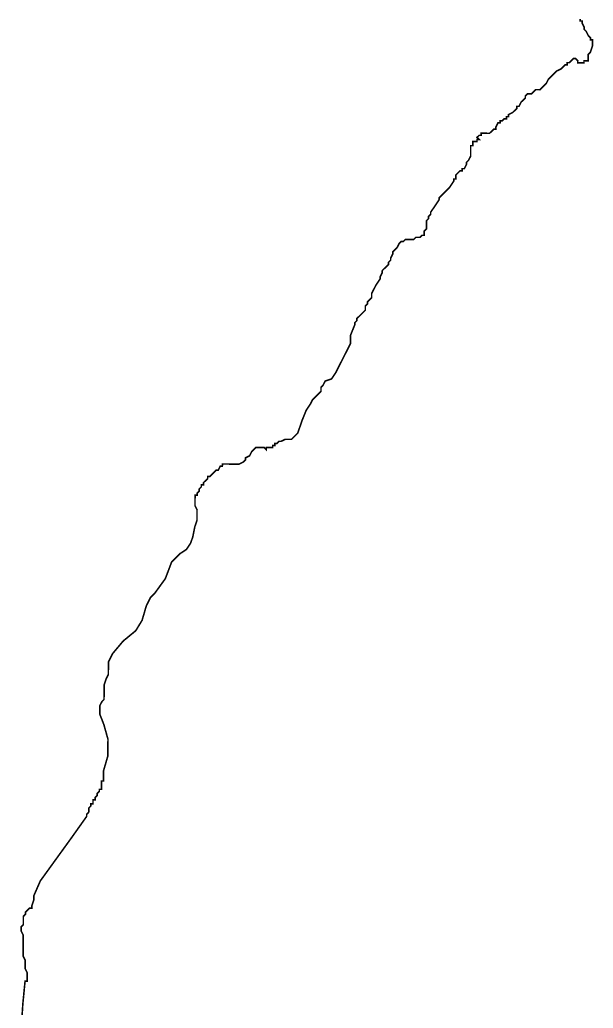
# Model space of a CAD drawing. Header units: metres. Extents: x 290190 to 339802, y 1811045 to 1991312.
# Drawn here: x 319671 to 320776, y 1855814 to 1857717 of the extents above; entities that cross this region are included whole.
import ezdxf

# ---------------------------------------------------------------- set-up
doc = ezdxf.new("R2010")
doc.units = ezdxf.units.M
doc.header["$MEASUREMENT"] = 0
doc.layers.add('HAZARDS LINE', color=1, linetype='Continuous')

msp = doc.modelspace()

# ---------------------------------------------------------------- linework, layer by layer
at = {"layer": 'HAZARDS LINE', "lineweight": 18}
msp.add_lwpolyline([(319672.5, 1855753.1, 3.02, 3.02, 0), (319676.9, 1855821.5, 3.02, 3.02, 0), (319681.2, 1855865.7, 3.02, 3.02, 0), (319685.3, 1855865.7, 3.02, 3.02, 0), (319685.3, 1855869.7, 3.02, 3.02, 0), (319685.3, 1855873.7, 3.02, 3.02, 0), (319685.4, 1855881.8, 3.02, 3.02, 0), (319681.4, 1855889.8, 3.02, 3.02, 0), (319681.4, 1855893.9, 3.02, 3.02, 0), (319681.5, 1855905.9, 3.02, 3.02, 0), (319677.5, 1855914, 3.02, 3.02, 0), (319677.6, 1855926.1, 3.02, 3.02, 0), (319677.6, 1855930.1, 3.02, 3.02, 0), (319677.6, 1855934.1, 3.02, 3.02, 0), (319677.7, 1855954.3, 3.02, 3.02, 0), (319673.8, 1855962.3, 3.02, 3.02, 0), (319673.8, 1855970.4, 3.02, 3.02, 0), (319677.9, 1855974.4, 3.02, 3.02, 0), (319677.9, 1855978.4, 3.02, 3.02, 0), (319677.9, 1855982.4, 3.02, 3.02, 0), (319678, 1855990.5, 3.02, 3.02, 0), (319682, 1855994.5, 3.02, 3.02, 0), (319682, 1855998.5, 3.02, 3.02, 0), (319686.1, 1856002.5, 3.02, 3.02, 0), (319690.1, 1856006.5, 3.02, 3.02, 0), (319694.2, 1856006.5, 3.02, 3.02, 0), (319694.2, 1856010.5, 3.02, 3.02, 0), (319698.3, 1856022.6, 3.02, 3.02, 0), (319698.3, 1856030.6, 3.02, 3.02, 0), (319710.6, 1856058.7, 3.02, 3.02, 0), (319730.9, 1856086.8, 3.02, 3.02, 0), (319771.5, 1856142.9, 3.02, 3.02, 0), (319799.9, 1856182.9, 3.02, 3.02, 0), (319799.9, 1856187, 3.02, 3.02, 0), (319803.9, 1856191, 3.02, 3.02, 0), (319804, 1856195, 3.02, 3.02, 0), (319804, 1856199, 3.02, 3.02, 0), (319808, 1856203, 3.02, 3.02, 0), (319808.1, 1856207, 3.02, 3.02, 0), (319812.1, 1856207, 3.02, 3.02, 0), (319812.1, 1856211, 3.02, 3.02, 0), (319812.1, 1856215.1, 3.02, 3.02, 0), (319816.2, 1856215, 3.02, 3.02, 0), (319816.2, 1856219.1, 3.02, 3.02, 0), (319820.2, 1856223.1, 3.02, 3.02, 0), (319820.3, 1856227.1, 3.02, 3.02, 0), (319824.3, 1856231.1, 3.02, 3.02, 0), (319824.3, 1856235.1, 3.02, 3.02, 0), (319828.4, 1856235.1, 3.02, 3.02, 0), (319828.4, 1856239.1, 3.02, 3.02, 0), (319828.4, 1856243.1, 3.02, 3.02, 0), (319828.4, 1856247.2, 3.02, 3.02, 0), (319828.5, 1856251.2, 3.02, 3.02, 0), (319832.5, 1856251.2, 3.02, 3.02, 0), (319832.5, 1856255.2, 3.02, 3.02, 0), (319832.5, 1856259.2, 3.02, 3.02, 0), (319832.6, 1856267.3, 3.02, 3.02, 0), (319832.6, 1856271.3, 3.02, 3.02, 0), (319840.8, 1856299.4, 3.02, 3.02, 0), (319841, 1856331.6, 3.02, 3.02, 0), (319833.1, 1856359.8, 3.02, 3.02, 0), (319825.2, 1856380, 3.02, 3.02, 0), (319825.3, 1856392.1, 3.02, 3.02, 0), (319825.3, 1856396.1, 3.02, 3.02, 0), (319829.4, 1856404.1, 3.02, 3.02, 0), (319833.4, 1856408.1, 3.02, 3.02, 0), (319833.5, 1856416.2, 3.02, 3.02, 0), (319833.5, 1856424.2, 3.02, 3.02, 0), (319833.6, 1856436.3, 3.02, 3.02, 0), (319837.7, 1856448.3, 3.02, 3.02, 0), (319841.8, 1856456.4, 3.02, 3.02, 0), (319841.8, 1856464.4, 3.02, 3.02, 0), (319841.9, 1856472.5, 3.02, 3.02, 0), (319841.9, 1856480.5, 3.02, 3.02, 0), (319846, 1856488.5, 3.02, 3.02, 0), (319850.1, 1856496.6, 3.02, 3.02, 0), (319870.3, 1856520.6, 3.02, 3.02, 0), (319894.6, 1856540.6, 3.02, 3.02, 0), (319906.8, 1856560.6, 3.02, 3.02, 0), (319915, 1856588.7, 3.02, 3.02, 0), (319923.2, 1856604.8, 3.02, 3.02, 0), (319931.3, 1856612.8, 3.02, 3.02, 0), (319951.6, 1856640.8, 3.02, 3.02, 0), (319963.8, 1856673, 3.02, 3.02, 0), (319980, 1856689, 3.02, 3.02, 0), (319992.1, 1856696.9, 3.02, 3.02, 0), (320000.3, 1856709, 3.02, 3.02, 0), (320004.4, 1856721, 3.02, 3.02, 0), (320008.5, 1856741.1, 3.02, 3.02, 0), (320012.6, 1856753.1, 3.02, 3.02, 0), (320012.7, 1856773.3, 3.02, 3.02, 0), (320008.8, 1856781.3, 3.02, 3.02, 0), (320008.8, 1856785.4, 3.02, 3.02, 0), (320008.8, 1856789.4, 3.02, 3.02, 0), (320008.8, 1856793.4, 3.02, 3.02, 0), (320008.9, 1856797.4, 3.02, 3.02, 0), (320008.9, 1856801.5, 3.02, 3.02, 0), (320012.9, 1856801.4, 3.02, 3.02, 0), (320012.9, 1856805.5, 3.02, 3.02, 0), (320017, 1856809.5, 3.02, 3.02, 0), (320017, 1856813.5, 3.02, 3.02, 0), (320021, 1856817.5, 3.02, 3.02, 0), (320021.1, 1856821.5, 3.02, 3.02, 0), (320025.1, 1856821.5, 3.02, 3.02, 0), (320025.1, 1856825.5, 3.02, 3.02, 0), (320029.2, 1856829.5, 3.02, 3.02, 0), (320033.2, 1856833.5, 3.02, 3.02, 0), (320033.2, 1856837.5, 3.02, 3.02, 0), (320037.3, 1856837.5, 3.02, 3.02, 0), (320041.3, 1856841.5, 3.02, 3.02, 0), (320045.4, 1856845.5, 3.02, 3.02, 0), (320049.4, 1856849.5, 3.02, 3.02, 0), (320053.4, 1856849.5, 3.02, 3.02, 0), (320057.5, 1856857.5, 3.02, 3.02, 0), (320061.5, 1856857.5, 3.02, 3.02, 0), (320061.6, 1856861.5, 3.02, 3.02, 0), (320065.6, 1856861.5, 3.02, 3.02, 0), (320077.7, 1856861.4, 3.02, 3.02, 0), (320089.7, 1856861.3, 3.02, 3.02, 0), (320093.7, 1856861.3, 3.02, 3.02, 0), (320101.8, 1856865.3, 3.02, 3.02, 0), (320105.9, 1856869.3, 3.02, 3.02, 0), (320105.9, 1856873.3, 3.02, 3.02, 0), (320114, 1856877.3, 3.02, 3.02, 0), (320118, 1856885.3, 3.02, 3.02, 0), (320122.1, 1856889.3, 3.02, 3.02, 0), (320126.1, 1856893.3, 3.02, 3.02, 0), (320130.2, 1856893.3, 3.02, 3.02, 0), (320138.2, 1856893.2, 3.02, 3.02, 0), (320142.2, 1856893.2, 3.02, 3.02, 0), (320146.2, 1856889.2, 3.02, 3.02, 0), (320146.3, 1856893.2, 3.02, 3.02, 0), (320150.3, 1856893.2, 3.02, 3.02, 0), (320154.3, 1856893.1, 3.02, 3.02, 0), (320158.3, 1856893.1, 3.02, 3.02, 0), (320158.4, 1856897.1, 3.02, 3.02, 0), (320162.4, 1856897.1, 3.02, 3.02, 0), (320162.4, 1856901.1, 3.02, 3.02, 0), (320166.4, 1856901.1, 3.02, 3.02, 0), (320170.5, 1856905.1, 3.02, 3.02, 0), (320174.5, 1856905.1, 3.02, 3.02, 0), (320182.6, 1856909.1, 3.02, 3.02, 0), (320194.6, 1856909, 3.02, 3.02, 0), (320198.7, 1856913, 3.02, 3.02, 0), (320206.8, 1856921, 3.02, 3.02, 0), (320215, 1856945.1, 3.02, 3.02, 0), (320223.2, 1856965.2, 3.02, 3.02, 0), (320231.3, 1856977.2, 3.02, 3.02, 0), (320235.3, 1856985.2, 3.02, 3.02, 0), (320239.4, 1856989.2, 3.02, 3.02, 0), (320247.5, 1856997.2, 3.02, 3.02, 0), (320251.5, 1857001.2, 3.02, 3.02, 0), (320251.6, 1857009.3, 3.02, 3.02, 0), (320255.6, 1857013.3, 3.02, 3.02, 0), (320259.7, 1857021.3, 3.02, 3.02, 0), (320271.8, 1857025.2, 3.02, 3.02, 0), (320279.9, 1857037.3, 3.02, 3.02, 0), (320292.1, 1857061.3, 3.02, 3.02, 0), (320300.3, 1857077.4, 3.02, 3.02, 0), (320308.4, 1857093.4, 3.02, 3.02, 0), (320308.5, 1857109.5, 3.02, 3.02, 0), (320316.7, 1857129.6, 3.02, 3.02, 0), (320316.7, 1857133.6, 3.02, 3.02, 0), (320320.8, 1857137.6, 3.02, 3.02, 0), (320320.8, 1857141.7, 3.02, 3.02, 0), (320324.9, 1857145.7, 3.02, 3.02, 0), (320333, 1857153.7, 3.02, 3.02, 0), (320337, 1857157.7, 3.02, 3.02, 0), (320337.1, 1857165.7, 3.02, 3.02, 0), (320341.1, 1857169.7, 3.02, 3.02, 0), (320341.1, 1857173.7, 3.02, 3.02, 0), (320345.2, 1857177.7, 3.02, 3.02, 0), (320349.2, 1857181.7, 3.02, 3.02, 0), (320349.2, 1857185.8, 3.02, 3.02, 0), (320349.3, 1857189.8, 3.02, 3.02, 0), (320353.3, 1857197.8, 3.02, 3.02, 0), (320357.4, 1857205.8, 3.02, 3.02, 0), (320365.5, 1857217.9, 3.02, 3.02, 0), (320365.6, 1857221.9, 3.02, 3.02, 0), (320369.6, 1857229.9, 3.02, 3.02, 0), (320369.7, 1857233.9, 3.02, 3.02, 0), (320373.7, 1857237.9, 3.02, 3.02, 0), (320377.8, 1857241.9, 3.02, 3.02, 0), (320381.8, 1857245.9, 3.02, 3.02, 0), (320381.8, 1857250, 3.02, 3.02, 0), (320385.9, 1857254, 3.02, 3.02, 0), (320385.9, 1857258, 3.02, 3.02, 0), (320390, 1857266, 3.02, 3.02, 0), (320390, 1857270, 3.02, 3.02, 0), (320394.1, 1857274, 3.02, 3.02, 0), (320398.1, 1857278, 3.02, 3.02, 0), (320402.2, 1857286.1, 3.02, 3.02, 0), (320406.2, 1857290.1, 3.02, 3.02, 0), (320410.2, 1857290, 3.02, 3.02, 0), (320414.3, 1857294, 3.02, 3.02, 0), (320422.3, 1857294, 3.02, 3.02, 0), (320430.4, 1857293.9, 3.02, 3.02, 0), (320434.4, 1857297.9, 3.02, 3.02, 0), (320438.5, 1857297.9, 3.02, 3.02, 0), (320442.5, 1857297.9, 3.02, 3.02, 0), (320446.5, 1857301.9, 3.02, 3.02, 0), (320450.6, 1857301.9, 3.02, 3.02, 0), (320450.6, 1857305.9, 3.02, 3.02, 0), (320450.6, 1857309.9, 3.02, 3.02, 0), (320454.7, 1857313.9, 3.02, 3.02, 0), (320454.7, 1857317.9, 3.02, 3.02, 0), (320454.7, 1857322, 3.02, 3.02, 0), (320454.7, 1857326, 3.02, 3.02, 0), (320454.8, 1857330, 3.02, 3.02, 0), (320458.8, 1857334, 3.02, 3.02, 0), (320458.8, 1857338, 3.02, 3.02, 0), (320462.9, 1857342, 3.02, 3.02, 0), (320462.9, 1857346.1, 3.02, 3.02, 0), (320479.1, 1857370.1, 3.02, 3.02, 0), (320479.2, 1857374.1, 3.02, 3.02, 0), (320487.3, 1857382.1, 3.02, 3.02, 0), (320495.4, 1857390.1, 3.02, 3.02, 0), (320499.4, 1857394.1, 3.02, 3.02, 0), (320507.5, 1857406.2, 3.02, 3.02, 0), (320507.6, 1857410.2, 3.02, 3.02, 0), (320511.6, 1857410.2, 3.02, 3.02, 0), (320511.6, 1857414.2, 3.02, 3.02, 0), (320511.6, 1857418.2, 3.02, 3.02, 0), (320515.7, 1857422.2, 3.02, 3.02, 0), (320519.7, 1857426.2, 3.02, 3.02, 0), (320523.8, 1857426.2, 3.02, 3.02, 0), (320523.8, 1857430.2, 3.02, 3.02, 0), (320527.8, 1857430.2, 3.02, 3.02, 0), (320531.9, 1857438.2, 3.02, 3.02, 0), (320531.9, 1857442.2, 3.02, 3.02, 0), (320535.9, 1857446.2, 3.02, 3.02, 0), (320540, 1857454.3, 3.02, 3.02, 0), (320540, 1857458.3, 3.02, 3.02, 0), (320540.1, 1857462.3, 3.02, 3.02, 0), (320540.1, 1857466.3, 3.02, 3.02, 0), (320540.1, 1857470.4, 3.02, 3.02, 0), (320540.1, 1857474.4, 3.02, 3.02, 0), (320544.2, 1857474.4, 3.02, 3.02, 0), (320544.2, 1857478.4, 3.02, 3.02, 0), (320544.2, 1857482.4, 3.02, 3.02, 0), (320548.2, 1857482.4, 3.02, 3.02, 0), (320552.3, 1857482.4, 3.02, 3.02, 0), (320552.3, 1857486.4, 3.02, 3.02, 0), (320556.3, 1857486.4, 3.02, 3.02, 0), (320552.3, 1857490.4, 3.02, 3.02, 0), (320556.4, 1857494.4, 3.02, 3.02, 0), (320560.4, 1857494.4, 3.02, 3.02, 0), (320560.4, 1857498.4, 3.02, 3.02, 0), (320564.4, 1857498.4, 3.02, 3.02, 0), (320568.5, 1857498.4, 3.02, 3.02, 0), (320572.5, 1857498.3, 3.02, 3.02, 0), (320576.5, 1857498.3, 3.02, 3.02, 0), (320580.6, 1857502.3, 3.02, 3.02, 0), (320584.6, 1857506.3, 3.02, 3.02, 0), (320588.6, 1857506.3, 3.02, 3.02, 0), (320588.7, 1857510.3, 3.02, 3.02, 0), (320592.7, 1857518.3, 3.02, 3.02, 0), (320596.7, 1857518.3, 3.02, 3.02, 0), (320596.8, 1857522.3, 3.02, 3.02, 0), (320600.8, 1857522.3, 3.02, 3.02, 0), (320604.8, 1857526.3, 3.02, 3.02, 0), (320608.9, 1857526.3, 3.02, 3.02, 0), (320608.9, 1857530.3, 3.02, 3.02, 0), (320612.9, 1857530.3, 3.02, 3.02, 0), (320612.9, 1857534.3, 3.02, 3.02, 0), (320621, 1857538.3, 3.02, 3.02, 0), (320625.1, 1857542.3, 3.02, 3.02, 0), (320629.1, 1857546.3, 3.02, 3.02, 0), (320629.1, 1857550.3, 3.02, 3.02, 0), (320633.2, 1857550.3, 3.02, 3.02, 0), (320637.2, 1857558.3, 3.02, 3.02, 0), (320641.3, 1857562.3, 3.02, 3.02, 0), (320645.3, 1857566.3, 3.02, 3.02, 0), (320645.4, 1857570.3, 3.02, 3.02, 0), (320649.4, 1857574.3, 3.02, 3.02, 0), (320653.4, 1857574.3, 3.02, 3.02, 0), (320657.5, 1857574.3, 3.02, 3.02, 0), (320665.5, 1857582.3, 3.02, 3.02, 0), (320673.6, 1857582.2, 3.02, 3.02, 0), (320677.6, 1857586.2, 3.02, 3.02, 0), (320681.7, 1857590.2, 3.02, 3.02, 0), (320685.7, 1857594.2, 3.02, 3.02, 0), (320689.8, 1857602.3, 3.02, 3.02, 0), (320693.9, 1857606.3, 3.02, 3.02, 0), (320697.9, 1857610.3, 3.02, 3.02, 0), (320702, 1857614.3, 3.02, 3.02, 0), (320706, 1857618.3, 3.02, 3.02, 0), (320714.1, 1857622.2, 3.02, 3.02, 0), (320718.1, 1857626.2, 3.02, 3.02, 0), (320722.2, 1857630.2, 3.02, 3.02, 0), (320726.2, 1857630.2, 3.02, 3.02, 0), (320726.2, 1857634.2, 3.02, 3.02, 0), (320730.3, 1857634.2, 3.02, 3.02, 0), (320734.3, 1857638.2, 3.02, 3.02, 0), (320738.3, 1857642.2, 3.02, 3.02, 0), (320742.4, 1857642.2, 3.02, 3.02, 0), (320746.4, 1857638.1, 3.02, 3.02, 0), (320746.3, 1857634.1, 3.02, 3.02, 0), (320750.4, 1857634.1, 3.02, 3.02, 0), (320754.4, 1857634.1, 3.02, 3.02, 0), (320758.4, 1857634, 3.02, 3.02, 0), (320758.4, 1857638.1, 3.02, 3.02, 0), (320762.5, 1857638, 3.02, 3.02, 0), (320766.5, 1857638, 3.02, 3.02, 0), (320766.5, 1857642, 3.02, 3.02, 0), (320766.5, 1857646.1, 3.02, 3.02, 0), (320766.6, 1857650.1, 3.02, 3.02, 0), (320770.6, 1857654.1, 3.02, 3.02, 0), (320774.7, 1857666.1, 3.02, 3.02, 0), (320774.7, 1857670.2, 3.02, 3.02, 0), (320774.8, 1857674.2, 3.02, 3.02, 0), (320774.8, 1857678.2, 3.02, 3.02, 0), (320770.8, 1857678.2, 3.02, 3.02, 0), (320770.8, 1857682.3, 3.02, 3.02, 0), (320766.8, 1857686.3, 3.02, 3.02, 0), (320762.8, 1857694.4, 3.02, 3.02, 0), (320758.8, 1857698.4, 3.02, 3.02, 0), (320758.8, 1857702.5, 3.02, 3.02, 0), (320754.9, 1857710.5, 3.02, 3.02, 0), (320754.9, 1857714.6, 3.02, 3.02, 0), (320750.9, 1857714.6, 3.02, 3.02, 0), (320750.9, 1857718.6, 3.02, 3.02, 0)], format="xyseb", dxfattribs=at)

doc.saveas('drawing.dxf')
